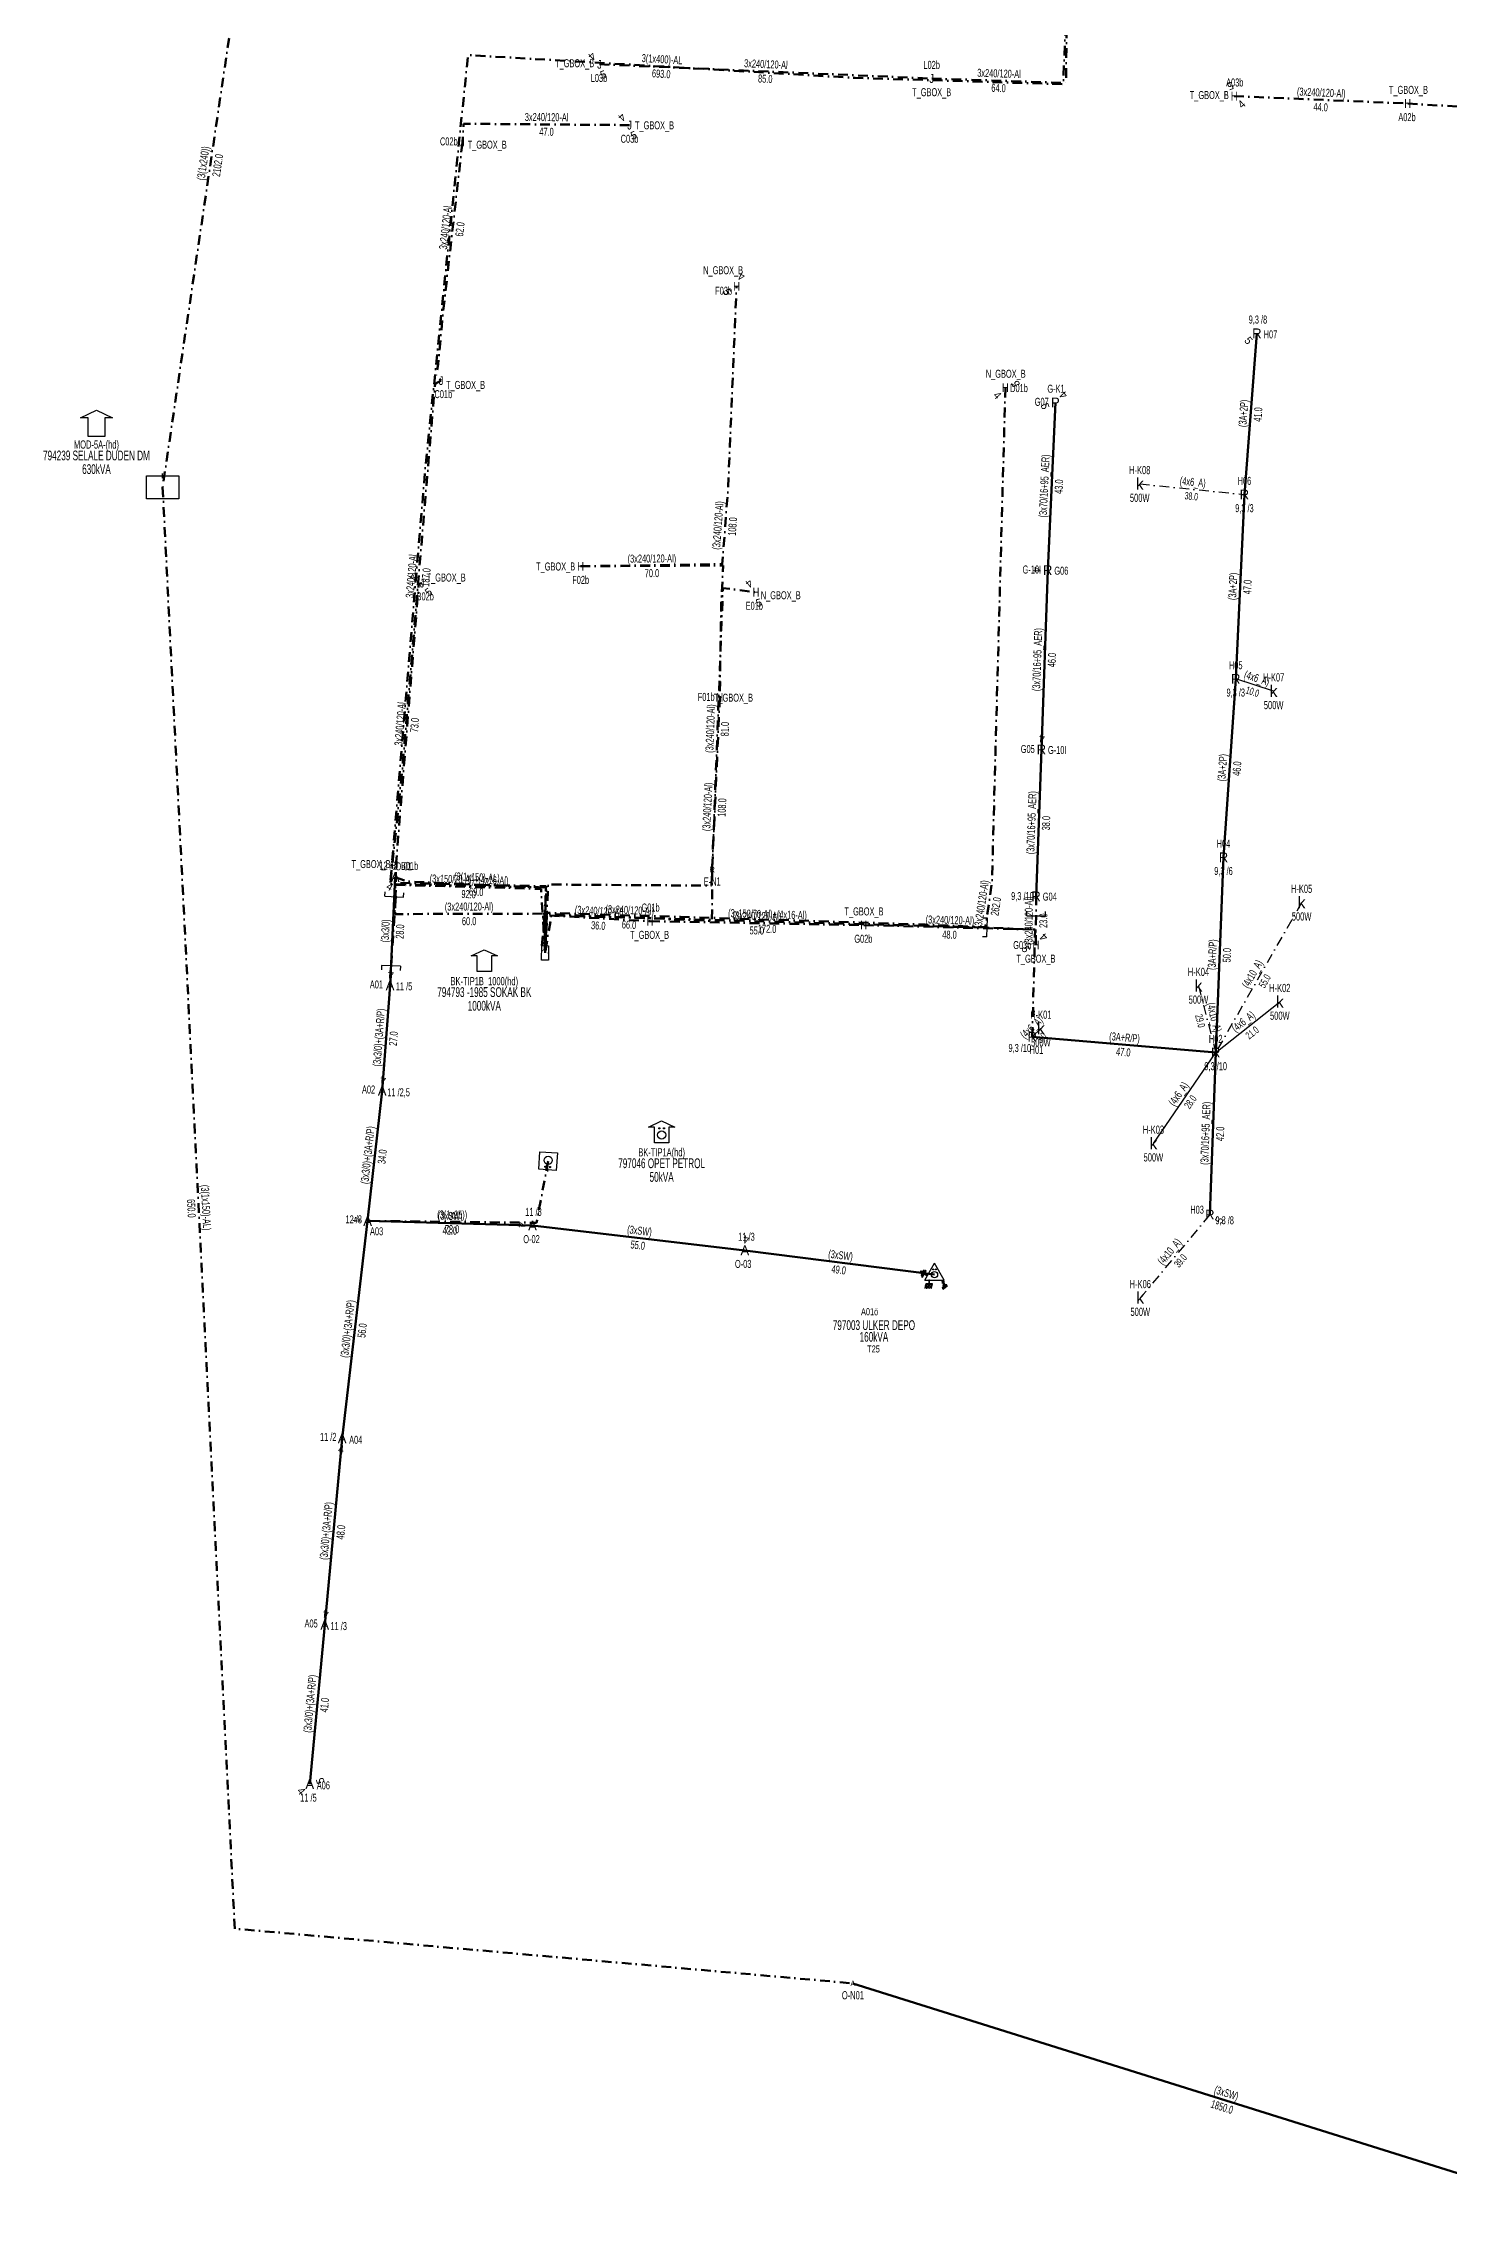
# Model space of a CAD drawing. Header units: millimetres. Extents: x 563565 to 566167, y 4094172 to 4096697.
# Drawn here: x 563569 to 563929, y 4094188 to 4094744 of the extents above; entities that cross this region are included whole.
import ezdxf
from ezdxf.enums import TextEntityAlignment as Align

# ---------------------------------------------------------------- set-up
doc = ezdxf.new("R2010")
doc.units = ezdxf.units.MM
doc.linetypes.add('DASHDOT', pattern=[5, 2.5, -1.25, 0, -1.25])
for name, color, linetype, lineweight in [('DIREK_AG_MEVCUT', 120, 'Continuous', 25), ('DIREK_BOX_MEVCUT', 5, 'Continuous', 25), ('DIREK_BOX_YENI', 5, 'Continuous', 25), ('DIREK_ENH_MEVCUT', 6, 'Continuous', 25), ('DIREK_OG_MEVCUT', 16, 'Continuous', 25), ('HAT_ABONE_HAVAI_MEVCUT', 56, 'Continuous', 30), ('HAT_ABONE_YERALTI_MEVCUT', 56, 'DASHDOT', 30), ('HAT_AG_HAVAI_MEVCUT', 126, 'Continuous', 50), ('HAT_AG_YERALTI_MEVCUT', 126, 'DASHDOT', 50), ('HAT_BOX_YERALTI_MEVCUT', 192, 'DASHDOT', 50), ('HAT_BOX_YERALTI_YENI', 5, 'DASHDOT', 50), ('HAT_OG_HAVAI_MEVCUT', 48, 'Continuous', 70), ('HAT_OG_YERALTI_MEVCUT', 48, 'DASHDOT', 70), ('HAT_OG_YERALTI_YENI', 1, 'DASHDOT', 70), ('KOFRE_ABONE_MEVCUT', 6, 'Continuous', 25), ('NODE_AG_MEVCUT', 5, 'Continuous', 25), ('NODE_OG_MEVCUT', 5, 'Continuous', 25), ('TRAFO_MEVCUT', 5, 'Continuous', 30), ('TRAFO_TADILAT_BYSK', 5, 'Continuous', 30)]:
    doc.layers.add(name, color=color, linetype=linetype, lineweight=lineweight)
doc.layers.add('GER_DUS_NOD_ISIM', color=5, linetype='Continuous')
doc.layers.add('NIA_AG', color=5, linetype='Continuous')
doc.styles.add('Direk', font='B_CAD')
doc.styles.get("Standard").update_dxf_attribs({"font": 'Arial'})

# ---------------------------------------------------------------- blocks, each defined once
blk = doc.blocks.new('AG_NIA', base_point=(-64.4296, 129.8924))
at = {"layer": 'NIA_AG'}
for p, q in [((-64.429604, 132.292432), (-65.529604, 132.292432)), ((-64.429604, 127.492432), (-64.429604, 132.292432)), ((-64.429604, 127.492432), (-65.529604, 127.492432))]:
    blk.add_line(p, q, dxfattribs=at)
blk = doc.blocks.new('MEV_BINA_KARE')
at = {"layer": 'TRAFO_MEVCUT', "linetype": 'Continuous'}
for p, q in [((-2.25, -2.25), (-2.25, 2.25)), ((-2.25, 2.25), (2.25, 2.25)), ((0, 1.8), (0, 2.7)), ((2.25, 2.25), (2.25, -2.25)), ((2.25, -2.25), (-2.25, -2.25))]:
    blk.add_line(p, q, dxfattribs=at)
blk = doc.blocks.new('MEV_BETKOSK')
at = {"layer": 'TRAFO_MEVCUT', "linetype": 'Continuous'}
for p, q in [((-3.4, 2), (0, 3.6)), ((-1.8, 2), (-3.4, 2)), ((-1.8, -2), (-1.8, 2)), ((0, 3.6), (3.4, 2)), ((3.4, 2), (1.8, 2)), ((1.8, 2), (1.8, -2)), ((1.8, -2), (-1.8, -2))]:
    blk.add_line(p, q, dxfattribs=at)
blk = doc.blocks.new('MEV_OZELBINA_KARE')
at = {"layer": 'TRAFO_MEVCUT', "linetype": 'Continuous'}
for p, q in [((-2.25, 2.25), (2.25, 2.25)), ((-2.25, -2.25), (-2.25, 2.25)), ((0, 1.8), (0, 2.7)), ((2.25, 2.25), (2.25, -2.25)), ((2.25, -2.25), (-2.25, -2.25))]:
    blk.add_line(p, q, dxfattribs=at)
for centre, radius in [((0, -0.215091), 1.049264), ((-0.592312, 1.488957), 0.15614), ((0.592312, 1.488957), 0.15614)]:
    blk.add_circle(centre, radius, dxfattribs=at)
blk = doc.blocks.new('MEV_BETKOSK_OZEL')
at = {"layer": 'TRAFO_MEVCUT', "linetype": 'Continuous'}
for p, q in [((-3.4, 2), (0, 3.6)), ((-1.8, 2), (-3.4, 2)), ((-1.8, -2), (-1.8, 2)), ((0, 3.6), (3.4, 2)), ((3.4, 2), (1.8, 2)), ((1.8, 2), (1.8, -2)), ((1.8, -2), (-1.8, -2))]:
    blk.add_line(p, q, dxfattribs=at)
for centre, radius in [((0, 0), 1.049264), ((-0.592312, 1.704048), 0.15614), ((0.592312, 1.704048), 0.15614)]:
    blk.add_circle(centre, radius, dxfattribs=at)
blk = doc.blocks.new('MEV_DIREK_OZEL')
h = blk.add_hatch(color=32)
h.paths.add_polyline_path([(-2.12, 1), (-2.34, 1.12), (-3.29, -0.52), (-3.08, -0.65), (-2.65, 0.09), (-1.88, -0.36), (-1.78, -0.19), (-2.55, 0.26)])
h.paths.add_polyline_path([(-3.44, -0.15), (-3.31, -0.22), (-2.59, 1.01), (-2.72, 1.09)])
h.paths.add_polyline_path([(-3.52, 0.32), (-3.39, 0.24), (-3.03, 0.85), (-3.16, 0.92)])
h.paths.add_polyline_path([(-3.56, 0.84), (-3.64, 0.71), (-3.51, 0.63), (-3.43, 0.76)])
h.paths.add_polyline_path([(-1.49, -2.34), (-2.24, -2.34), (-2.5, -3.47), (-2.4, -3.47), (-2.19, -2.54), (-1.89, -2.54), (-2.1, -3.47), (-2, -3.47), (-1.79, -2.54), (-1.49, -2.54), (-1.7, -3.48), (-1.6, -3.48), (-1.39, -2.54), (-1.09, -2.54), (-1.3, -3.48), (-1.2, -3.48), (-0.99, -2.54), (-0.69, -2.55), (-0.9, -3.48), (-0.8, -3.48), (-0.54, -2.35), (-1.29, -2.34), (-1.29, -1.44), (-1.49, -1.44)])
at = {"layer": 'TRAFO_MEVCUT'}
for points in [[(2.4, -1.57), (2.17, -1.92), (2.12, -1.44), (1.99, -1.44), (2.06, -2.32), (2.29, -1.96), (2.35, -2.67), (2.14, -2.67), (2.44, -2.87), (2.45, -2.86), (2.69, -2.49), (2.49, -2.63)], [(2.4, -1.57), (2.17, -1.92), (2.12, -1.44), (1.99, -1.44), (2.06, -2.32), (2.29, -1.96), (2.35, -2.67), (2.14, -2.67), (2.44, -2.87), (2.02, -3.19), (2.24, -3.79), (2.3, -3.74), (2.13, -3.26), (2.3, -3.13), (2.48, -3.6), (2.54, -3.56), (2.36, -3.08), (2.54, -2.94), (2.72, -3.42), (2.78, -3.38), (2.6, -2.9), (2.78, -2.76), (2.95, -3.24), (3.01, -3.2), (2.84, -2.72), (3.01, -2.58), (3.19, -3.06), (3.25, -3.01), (3.03, -2.42), (2.45, -2.86), (2.69, -2.49), (2.49, -2.63)], [(3.01, -2.58), (3.19, -3.06), (3.25, -3.01), (3.03, -2.42), (2.45, -2.86), (2.69, -2.49), (2.49, -2.63), (2.4, -1.57), (2.17, -1.92), (2.12, -1.44), (1.99, -1.44), (2.06, -2.32), (2.29, -1.96), (2.35, -2.67), (2.14, -2.67), (2.44, -2.87), (2.02, -3.19), (2.24, -3.79), (2.3, -3.74), (2.13, -3.26), (2.3, -3.13), (2.48, -3.6), (2.54, -3.56), (2.36, -3.08), (2.54, -2.94), (2.72, -3.42), (2.78, -3.38), (2.6, -2.9), (2.78, -2.76), (2.95, -3.24), (3.01, -3.2), (2.84, -2.72)]]:
    blk.add_hatch(color=32, dxfattribs=at).paths.add_polyline_path(points)
at = {"layer": 'TRAFO_MEVCUT', "linetype": 'Continuous'}
for p, q in [((-2.5, -1.44), (0, 2.89)), ((2.5, -1.44), (0, 2.89)), ((-2.5, -1.44), (2.5, -1.44))]:
    blk.add_line(p, q, dxfattribs=at)
at = {"layer": 'TRAFO_MEVCUT', "color": 32, "flags": 128}
blk.add_lwpolyline([(1.99, -1.44), (2.12, -1.44), (2.17, -1.92), (2.4, -1.57), (2.49, -2.63), (2.69, -2.49), (2.45, -2.86), (3.03, -2.42), (3.25, -3.01), (3.19, -3.06), (3.01, -2.58), (2.84, -2.72), (3.01, -3.2), (2.95, -3.24), (2.78, -2.76), (2.6, -2.9), (2.78, -3.38), (2.72, -3.42), (2.54, -2.94), (2.36, -3.08), (2.54, -3.56), (2.48, -3.6), (2.3, -3.13), (2.13, -3.26), (2.3, -3.74), (2.24, -3.79), (2.02, -3.19), (2.44, -2.87), (2.14, -2.67), (2.35, -2.67), (2.29, -1.96), (2.06, -2.32), (1.99, -1.44)], dxfattribs=at)
at = {"layer": 'TRAFO_MEVCUT', "linetype": 'Continuous'}
for centre, radius in [((0, 0), 0.804), ((-0.34, 1.34), 0.12), ((0.34, 1.34), 0.12)]:
    blk.add_circle(centre, radius, dxfattribs=at)
at = {"layer": 'TRAFO_TADILAT_BYSK', "color": 32, "flags": 128}
for points in [[(-3.51, 0.63), (-3.43, 0.76), (-3.56, 0.84), (-3.64, 0.71), (-3.51, 0.63)], [(-3.39, 0.24), (-3.03, 0.85), (-3.16, 0.92), (-3.52, 0.32), (-3.39, 0.24)], [(-3.31, -0.22), (-2.59, 1.01), (-2.72, 1.09), (-3.44, -0.15), (-3.31, -0.22)], [(-1.78, -0.19), (-2.55, 0.26), (-2.12, 1), (-2.34, 1.12), (-3.29, -0.52), (-3.08, -0.65), (-2.65, 0.09), (-1.88, -0.36), (-1.78, -0.19)], [(-1.29, -1.44), (-1.49, -1.44), (-1.49, -2.34), (-2.24, -2.34), (-2.5, -3.47), (-2.4, -3.47), (-2.19, -2.54), (-1.89, -2.54), (-2.1, -3.47), (-2, -3.47), (-1.79, -2.54), (-1.49, -2.54), (-1.7, -3.48), (-1.6, -3.48), (-1.39, -2.54), (-1.09, -2.54), (-1.3, -3.48), (-1.2, -3.48), (-0.99, -2.54), (-0.69, -2.55), (-0.9, -3.48), (-0.8, -3.48), (-0.54, -2.35), (-1.29, -2.34), (-1.29, -1.44)]]:
    blk.add_lwpolyline(points, dxfattribs=at)
blk = doc.blocks.new('MEV_MOD')
at = {"layer": 'TRAFO_MEVCUT', "linetype": 'Continuous'}
for p, q in [((-3.4, 2), (0, 3.6)), ((-1.8, 2), (-3.4, 2)), ((-1.8, -2), (-1.8, 2)), ((0, 3.6), (3.4, 2)), ((3.4, 2), (1.8, 2)), ((1.8, 2), (1.8, -2)), ((1.8, -2), (-1.8, -2))]:
    blk.add_line(p, q, dxfattribs=at)

msp = doc.modelspace()

# ---------------------------------------------------------------- linework, layer by layer
at = {"layer": 'HAT_ABONE_HAVAI_MEVCUT'}
for p, q in [((563883.85, 4094578.55), (563874.14, 4094581.71)), ((563869, 4094486), (563885.43, 4094498.98)), ((563824.22, 4094492.14), (563822, 4094490)), ((563853.05, 4094462.69), (563869, 4094486))]:
    msp.add_line(p, q, dxfattribs=at)
at = {"layer": 'HAT_ABONE_YERALTI_MEVCUT', "flags": 128}
for points in [[(563849.55, 4094631.65), (563876.36, 4094628.94)], [(563891.01, 4094524.4), (563869, 4094486)], [(563864.59, 4094503.1), (563869, 4094486)], [(563867.51, 4094444.48), (563849.69, 4094423.13)]]:
    msp.add_lwpolyline(points, dxfattribs=at)
at = {"layer": 'HAT_AG_HAVAI_MEVCUT'}
for p, q in [((563879.55, 4094670.22), (563876.36, 4094628.94)), ((563827.938048, 4094652.520094), (563825.966179, 4094609.561176)), ((563876.36, 4094628.94), (563874.14, 4094581.71)), ((563825.966179, 4094609.561176), (563824.359658, 4094563.629624)), ((563874.14, 4094581.71), (563871, 4094536)), ((563823, 4094526), (563824.359658, 4094563.629624)), ((563869, 4094486), (563871, 4094536)), ((563822, 4094490), (563869, 4094486)), ((563867.51, 4094444.48), (563869, 4094486))]:
    msp.add_line(p, q, dxfattribs=at)
at = {"layer": 'HAT_AG_YERALTI_MEVCUT', "flags": 128}
for points in [[(563657.51, 4094503.21), (563659.175556, 4094528.949838), (563696.205785, 4094527.918834), (563697.227, 4094511.525)], [(563822, 4094490), (563822.752203, 4094517.482467), (563809.453594, 4094518.021876), (563698.835437, 4094521.112378), (563697.227, 4094511.525)]]:
    msp.add_lwpolyline(points, dxfattribs=at)
at = {"layer": 'HAT_BOX_YERALTI_MEVCUT', "flags": 128}
for points in [[(563873.738487, 4094730.989773), (563918.191099, 4094729.098172)], [(563918.191099, 4094729.098172), (563978.702697, 4094725.31571)], [(563706.31, 4094610.566), (563742.619606, 4094611.081736), (563744.09466, 4094630.691275), (563746.272, 4094682.26)], [(563815.124, 4094656.294), (563811.679259, 4094529.266559), (563809.995732, 4094518.117429), (563794.563701, 4094518.779232), (563731.922201, 4094520.737534), (563697.018555, 4094521.781877), (563697.227, 4094511.525)], [(563706.31, 4094610.566), (563742.872186, 4094610.768388), (563742.324271, 4094601.296301), (563741.977, 4094576.993)], [(563740.032, 4094532.872), (563742.772518, 4094604.956728), (563751.234, 4094603.914)], [(563741.977, 4094576.993), (563739.817731, 4094528.755986), (563697.991514, 4094529.031355), (563697.227, 4094511.525)], [(563697.227, 4094511.525), (563696.671886, 4094521.570769), (563658.849487, 4094521.464227), (563659.014, 4094533.971)], [(563740.032, 4094532.872), (563739.972909, 4094519.691915), (563697.655676, 4094521.525269), (563697.227, 4094511.525)], [(563822.950374, 4094513.544192), (563823, 4094526)], [(563697.227, 4094511.525), (563697.800529, 4094521.137339), (563724.113062, 4094519.63611)], [(563724.113062, 4094519.63611), (563778.834, 4094518.642)], [(563778.834, 4094518.642), (563822.920292, 4094517.484925), (563822.950374, 4094513.544192)]]:
    msp.add_lwpolyline(points, dxfattribs=at)
at = {"layer": 'HAT_BOX_YERALTI_YENI', "flags": 128}
for points in [[(563796.250452, 4094735.495013), (563830.64363, 4094734.376876), (563831.09377, 4094763.996077)], [(563711.166233, 4094739.138681), (563796.250452, 4094735.495013)], [(563718.876686, 4094723.56529), (563676.331528, 4094723.908961), (563676.053, 4094719.093)], [(563676.053, 4094719.093), (563671.043749, 4094675.080445), (563669.828999, 4094662.325568), (563669.308392, 4094659.548996), (563670.607165, 4094658.112282)], [(563670.607165, 4094658.112282), (563669.048518, 4094657.288324), (563660.636956, 4094558.459091), (563657.633452, 4094529.491971), (563697.462427, 4094528.572489), (563697.128704, 4094515.824286), (563697.227, 4094511.525)], [(563659.014, 4094533.971), (563664.864931, 4094606.056963), (563665.734455, 4094606.257009)]]:
    msp.add_lwpolyline(points, dxfattribs=at)
at = {"layer": 'HAT_OG_HAVAI_MEVCUT'}
for p, q in [((563657.51, 4094503.21), (563658.84, 4094530.93)), ((563655.49, 4094476.2), (563657.51, 4094503.21)), ((563651.77, 4094442.85), (563655.49, 4094476.2)), ((563645.24, 4094387.16), (563651.77, 4094442.85)), ((563651.77, 4094442.85), (563694, 4094441.69)), ((563694, 4094441.69), (563748.39, 4094435.32)), ((563748.39, 4094435.32), (563796.971, 4094429.114)), ((563640.78, 4094339.41), (563645.24, 4094387.16)), ((563636.94, 4094298.61), (563640.78, 4094339.41)), ((563776.078698, 4094247.556047), (563966.314662, 4094187.819698))]:
    msp.add_line(p, q, dxfattribs=at)
at = {"layer": 'HAT_OG_YERALTI_MEVCUT', "flags": 128}
for points in [[(563623.721865, 4094796.256972), (563599.253264, 4094630.785587)], [(563599.253264, 4094630.785587), (563617.744051, 4094261.545764), (563776.078698, 4094247.556047)], [(563658.84, 4094530.93), (563661.997233, 4094529.784683), (563697.346415, 4094528.280462), (563697.227, 4094511.525)], [(563697.996, 4094458.182), (563695.036921, 4094442.393453), (563651.77, 4094442.85)]]:
    msp.add_lwpolyline(points, dxfattribs=at)
at = {"layer": 'HAT_OG_YERALTI_YENI', "flags": 128}
msp.add_lwpolyline([(563913.57, 4094923.952), (563913.834068, 4094918.459354), (563907.037768, 4094918.326093), (563905.903126, 4094882.499498), (563835.571487, 4094885.37626), (563829.968375, 4094734.04235), (563776.683522, 4094735.652607), (563677.48901, 4094741.50747), (563666.454798, 4094634.762398), (563657.565784, 4094529.142678), (563697.675811, 4094528.264357), (563696.358328, 4094512.600952), (563697.227, 4094511.525)], dxfattribs=at)

# ---------------------------------------------------------------- block references
at = {"layer": 'NIA_AG'}
for p, rotation in [((563658.600377, 4094525.935745), 267.253067), ((563822.988422, 4094521.000013), 269.867329), ((563810.490651, 4094517.988852), 357.888615), ((563657.749623, 4094508.204255), 87.253067)]:
    msp.add_blockref('AG_NIA', p, dxfattribs=dict(at, rotation=rotation))
at = {"layer": 'TRAFO_MEVCUT'}
for name, p, xscale, yscale in [('MEV_MOD', (563582.306381, 4094646.192128), 1.199999999999999, 1.199999999999999), ('MEV_BINA_KARE', (563599.253264, 4094630.785587), 1.85, 1.3)]:
    msp.add_blockref(name, p, dxfattribs=dict(at, xscale=xscale, yscale=yscale))
for name, p in [('MEV_BETKOSK', (563681.657437, 4094508.724011)), ('MEV_BETKOSK_OZEL', (563727.082055, 4094464.883176)), ('MEV_DIREK_OZEL', (563796.971, 4094429.114))]:
    msp.add_blockref(name, p, dxfattribs=at)
at = {"layer": 'TRAFO_MEVCUT', "xscale": 0.8220659999999999, "yscale": 0.384871, "zscale": 0.8220659999999999, "rotation": 269.202473}
msp.add_blockref('MEV_BINA_KARE', (563697.227, 4094511.525), dxfattribs=at)
at = {"layer": 'TRAFO_MEVCUT', "rotation": 175.873978}
msp.add_blockref('MEV_OZELBINA_KARE', (563697.996, 4094458.182), dxfattribs=at)

# ---------------------------------------------------------------- texts
at = {"layer": 'DIREK_AG_MEVCUT', "linetype": 'ByBlock', "width": 0.53}
for s, p in [('9,3 /8', (563879.82323, 4094673.755722)), ('H07', (563883.039596, 4094669.950334)), ('H06', (563876.36, 4094632.44)), ('9,3 /3', (563876.36, 4094625.44)), ('H05', (563874.14, 4094585.21)), ('9,3 /3', (563874.14, 4094578.21)), ('H04', (563871, 4094539.5)), ('9,3 /6', (563871, 4094532.5)), ('9,3 /10', (563818.823278, 4094487.161295)), ('H02', (563869, 4094489.5)), ('H01', (563823.108229, 4094486.680086)), ('9,3 /10', (563869, 4094482.5)), ('H03', (563864.241437, 4094445.731598)), ('9,3 /8', (563871.302235, 4094443.027878))]:
    msp.add_text(s, height=2.05, dxfattribs=at).set_placement(p, align=Align.MIDDLE_CENTER)
at = {"layer": 'DIREK_AG_MEVCUT', "color": 32, "style": 'Direk'}
for s, rotation, p in [('5', 310.58113, (563877.42344, 4094668.398532)), ('4', 492.371896, (563830.006649, 4094654.407126)), ('5', 289.871897, (563825.304774, 4094651.568322)), ('4', 267.528127, (563823.168784, 4094609.681937)), ('4', 537.980276, (563824.45834, 4094566.427884)), ('5', 419.598376, (563869.924998, 4094443.063037))]:
    msp.add_text(s, height=2, rotation=rotation, dxfattribs=at).set_placement(p, align=Align.MIDDLE_CENTER)
at = {"layer": 'DIREK_AG_MEVCUT', "linetype": 'ByBlock', "style": 'Direk'}
for p in [(563879.55, 4094670.22), (563876.36, 4094628.94), (563874.14, 4094581.71), (563871, 4094536), (563822, 4094490), (563869, 4094486), (563867.51, 4094444.48)]:
    msp.add_text('R', height=2.5, dxfattribs=at).set_placement(p, align=Align.MIDDLE_CENTER)
at = {"layer": 'DIREK_AG_MEVCUT', "width": 0.53}
for s, p in [('G-K1', (563828.099546, 4094656.038463)), ('G07', (563824.441729, 4094652.680579)), ('G-10I', (563821.914003, 4094609.725036)), ('G06', (563829.463321, 4094609.41976)), ('G05', (563820.861868, 4094563.753986)), ('G-10I', (563828.412688, 4094563.48552)), ('9,3 /10', (563819.500704, 4094526.070172)), ('G04', (563826.499354, 4094525.932747))]:
    msp.add_text(s, height=2.05, dxfattribs=at).set_placement(p, align=Align.MIDDLE_CENTER)
at = {"layer": 'DIREK_AG_MEVCUT', "style": 'Direk'}
for s, p in [('P', (563827.938048, 4094652.520094)), ('R', (563825.966179, 4094609.561176)), ('R', (563824.359658, 4094563.629624)), ('R', (563823, 4094526))]:
    msp.add_text(s, height=2.5, dxfattribs=at).set_placement(p, align=Align.MIDDLE_CENTER)
at = {"layer": 'DIREK_BOX_MEVCUT', "color": 32, "style": 'Direk'}
for s, rotation, p in [('5', 200.063354, (563872.777922, 4094733.619852)), ('4', 402.563353, (563875.632421, 4094728.927489)), ('4', 513.694982, (563747.512819, 4094684.770053)), ('5', 300.638636, (563743.862884, 4094680.833059)), ('5', 110.946631, (563817.738959, 4094657.294995)), ('4', 313.44663, (563813.091157, 4094654.3685)), ('4', 577.974729, (563749.511121, 4094606.12119)), ('5', 375.474729, (563751.981077, 4094601.215505)), ('4', 494.938136, (563824.932409, 4094515.521952)), ('5', 292.521341, (563820.36391, 4094512.471715))]:
    msp.add_text(s, height=2, rotation=rotation, dxfattribs=at).set_placement(p, align=Align.MIDDLE_CENTER)
at = {"layer": 'DIREK_BOX_MEVCUT', "width": 0.53}
for s, p in [('A03b', (563873.887289, 4094734.486608)), ('T_GBOX_B', (563918.374685, 4094732.593354)), ('T_GBOX_B', (563867.363809, 4094731.261036)), ('A02b', (563918.007513, 4094725.602991)), ('N_GBOX_B', (563742.831362, 4094686.388458)), ('F03b', (563742.956666, 4094681.138145)), ('N_GBOX_B', (563815.22103, 4094659.872043)), ('D01b', (563818.622714, 4094656.199122)), ('T_GBOX_B', (563699.927397, 4094610.503007)), ('F02b', (563706.336958, 4094607.066104)), ('E01b', (563750.805925, 4094600.440277)), ('N_GBOX_B', (563757.591415, 4094603.130561)), ('F01b', (563738.478524, 4094577.096273)), ('T_GBOX_B', (563745.475476, 4094576.889727)), ('G01b', (563724.244556, 4094523.133639)), ('T_GBOX_B', (563778.911702, 4094522.141137)), ('T_GBOX_B', (563723.981569, 4094516.138581)), ('G02b', (563778.756298, 4094515.142863)), ('G03b', (563819.450413, 4094513.527641)), ('T_GBOX_B', (563822.95677, 4094510.038937))]:
    msp.add_text(s, height=2.05, dxfattribs=at).set_placement(p, align=Align.MIDDLE_CENTER)
at = {"layer": 'DIREK_BOX_MEVCUT', "style": 'Direk', "width": 0.8}
for p in [(563873.738487, 4094730.989773), (563918.191099, 4094729.098172), (563746.272, 4094682.26), (563815.124, 4094656.294), (563706.31, 4094610.566), (563751.234, 4094603.914), (563741.977, 4094576.993), (563724.113062, 4094519.63611), (563778.834, 4094518.642), (563822.950374, 4094513.544192)]:
    msp.add_text('H', height=2.25, dxfattribs=at).set_placement(p, align=Align.MIDDLE_CENTER)
at = {"layer": 'DIREK_BOX_YENI', "width": 0.53}
for s, p in [('T_GBOX_B', (563704.792253, 4094739.411642)), ('L02b', (563796.250452, 4094738.995013)), ('L03b', (563711.016485, 4094735.641886)), ('T_GBOX_B', (563796.250452, 4094731.995013)), ('T_GBOX_B', (563725.258846, 4094723.513736)), ('C02b', (563672.5658, 4094719.392054)), ('T_GBOX_B', (563682.401618, 4094718.548558)), ('C03b', (563718.848415, 4094720.065404)), ('C01b', (563671.150174, 4094654.654661)), ('T_GBOX_B', (563676.8492, 4094657.010284)), ('T_GBOX_B', (563671.882914, 4094607.671547)), ('B02b', (563666.519178, 4094602.846114)), ('T_GBOX_B', (563652.641797, 4094534.271167)), ('B01b', (563662.510123, 4094533.806313))]:
    msp.add_text(s, height=2.05, dxfattribs=at).set_placement(p, align=Align.MIDDLE_CENTER)
at = {"layer": 'DIREK_BOX_YENI', "color": 32, "style": 'Direk'}
for s, rotation, p in [('4', 582.54785, (563709.272857, 4094741.201477)), ('5', 380.047851, (563712.126087, 4094736.508343)), ('4', 584.537187, (563716.912845, 4094725.561117)), ('5', 382.037188, (563719.92727, 4094720.969856)), ('4', 237.956236, (563663.361054, 4094607.742597)), ('5', 35.456236, (563667.358681, 4094603.976245))]:
    msp.add_text(s, height=2, rotation=rotation, dxfattribs=at).set_placement(p, align=Align.MIDDLE_CENTER)
at = {"layer": 'DIREK_BOX_YENI', "style": 'Direk', "width": 0.8}
for p in [(563711.166233, 4094739.138681), (563796.250452, 4094735.495013), (563718.876686, 4094723.56529), (563676.053, 4094719.093), (563670.607165, 4094658.112282), (563665.734455, 4094606.257009), (563659.014, 4094533.971)]:
    msp.add_text('J', height=2.25, dxfattribs=at).set_placement(p, align=Align.MIDDLE_CENTER)
at = {"layer": 'DIREK_ENH_MEVCUT', "width": 0.53}
for s, p in [('11 /8', (563694.252341, 4094445.187511)), ('O-02', (563693.748134, 4094438.199074)), ('11 /3', (563748.81666, 4094438.804995)), ('O-03', (563747.964678, 4094431.845939))]:
    msp.add_text(s, height=2.05, dxfattribs=at).set_placement(p, align=Align.MIDDLE_CENTER)
at = {"layer": 'DIREK_ENH_MEVCUT', "color": 32, "style": 'Direk'}
for rotation, p in [(267.149949, (563691.203463, 4094441.829222)), (532.870146, (563748.737532, 4094438.098349))]:
    msp.add_text('4', height=2, rotation=rotation, dxfattribs=at).set_placement(p, align=Align.MIDDLE_CENTER)
at = {"layer": 'DIREK_ENH_MEVCUT', "style": 'Direk'}
for p in [(563694, 4094441.69), (563748.39, 4094435.32)]:
    msp.add_text('A', height=2.5, dxfattribs=at).set_placement(p, align=Align.MIDDLE_CENTER)
at = {"layer": 'DIREK_OG_MEVCUT', "width": 0.53}
for s, p in [('12 /8', (563656.872041, 4094533.885614)), ('O-01', (563661.001586, 4094533.682735)), ('A01', (563654.016573, 4094503.4244)), ('11 /5', (563661.095772, 4094502.959909)), ('A02', (563652.005082, 4094476.524566)), ('11 /2,5', (563659.696331, 4094475.808246)), ('12 /8', (563648.202121, 4094443.258163)), ('A03', (563654.06018, 4094440.20329)), ('11 /2', (563641.675052, 4094387.535442)), ('A04', (563648.72075, 4094386.793425)), ('A05', (563637.295284, 4094339.736728)), ('11 /3', (563644.354569, 4094339.074847)), ('A06', (563640.424601, 4094298.282038)), ('11 /5', (563636.611206, 4094295.116564))]:
    msp.add_text(s, height=2.05, dxfattribs=at).set_placement(p, align=Align.MIDDLE_CENTER)
at = {"layer": 'DIREK_OG_MEVCUT', "color": 32, "style": 'Direk'}
for s, rotation, p in [('4', 330.455117, (563657.459305, 4094528.494085)), ('4', 536.154024, (563657.697809, 4094506.003694)), ('4', 535.201057, (563655.724246, 4094478.990184)), ('4', 263.554536, (563648.987698, 4094443.164321)), ('4', 354.325971, (563644.963168, 4094384.373719)), ('4', 534.653732, (563641.040889, 4094342.197819)), ('5', 107.123296, (563639.615885, 4094299.434401)), ('4', 309.623296, (563634.783289, 4094296.824336))]:
    msp.add_text(s, height=2, rotation=rotation, dxfattribs=at).set_placement(p, align=Align.MIDDLE_CENTER)
at = {"layer": 'DIREK_OG_MEVCUT', "style": 'Direk'}
for p in [(563658.84, 4094530.93), (563657.51, 4094503.21), (563655.49, 4094476.2), (563651.77, 4094442.85), (563645.24, 4094387.16), (563640.78, 4094339.41), (563636.94, 4094298.61)]:
    msp.add_text('A', height=2.5, dxfattribs=at).set_placement(p, align=Align.MIDDLE_CENTER)
at = {"layer": 'GER_DUS_NOD_ISIM', "width": 0.6}
msp.add_text('E-N1', height=2.1, dxfattribs=at).set_placement((563740.032, 4094530.872), align=Align.TOP_CENTER)
at = {"layer": 'HAT_ABONE_HAVAI_MEVCUT', "lineweight": 30, "width": 0.53}
for rotation, p in [(341.973159, (563879.258043, 4094580.938275, 281937.07)), (403.948819, (563822.520087, 4094491.681966, 281911)), (38.30938, (563876.688079, 4094493.156974, 281942.715)), (55.617893, (563860.323504, 4094474.825003, 281934.5))]:
    msp.add_text('(4x6_A)', height=2.05, rotation=rotation, dxfattribs=at).set_placement(p, align=Align.CENTER)
for s, rotation, p in [('10.0', 341.973159, (563878.731957, 4094579.321725, 281937.07)), ('3.0', 403.948819, (563823.699913, 4094490.458034, 281911)), ('21.0', 38.30938, (563877.741921, 4094491.823026, 281942.715)), ('28.0', 55.617893, (563861.726496, 4094473.864997, 281934.5))]:
    msp.add_text(s, height=1.9, rotation=rotation, dxfattribs=at).set_placement(p, align=Align.TOP_CENTER)
at = {"layer": 'HAT_ABONE_YERALTI_MEVCUT', "lineweight": 30, "width": 0.53}
for s, rotation, p in [('(4x6_A)', 354.228051, (563863.040484, 4094631.140691)), ('(4x10_A)', 420.179654, (563879.267549, 4094505.62269)), ('(4x10_A)', 284.461173, (563867.61807, 4094494.762265)), ('(4x10_A)', 410.149584, (563857.947438, 4094434.349668))]:
    msp.add_text(s, height=2.05, rotation=rotation, dxfattribs=at).set_placement(p, align=Align.CENTER)
for s, rotation, p in [('38.0', 354.228051, (563862.869516, 4094629.449309)), ('55.0', 420.179654, (563880.742451, 4094504.77731)), ('29.0', 284.461173, (563865.97193, 4094494.337735)), ('39.0', 410.149584, (563859.252562, 4094433.260332))]:
    msp.add_text(s, height=1.9, rotation=rotation, dxfattribs=at).set_placement(p, align=Align.TOP_CENTER)
at = {"layer": 'HAT_AG_HAVAI_MEVCUT', "lineweight": 30, "width": 0.53}
for s, rotation, p in [('(3A+2P)', 445.581129, (563877.107527, 4094649.64549, 281938.18)), ('(3x70/16+95_AER)', 447.371895, (563826.103007, 4094631.07961)), ('(3A+2P)', 447.308849, (563874.400937, 4094605.364909, 281937.07)), ('(3x70/16+95_AER)', 447.996816, (563824.313438, 4094586.625112)), ('(3A+2P)', 446.070301, (563871.721998, 4094558.913253, 281935.5)), ('(3x70/16+95_AER)', 447.930652, (563822.830383, 4094544.845505)), ('(3A+R/P)', 87.70939, (563869.150679, 4094511.033973, 281935.5)), ('(3A+R/P)', 355.135486, (563845.57208, 4094488.846938, 281934.5)), ('(3x70/16+95_AER)', 87.944747, (563867.405547, 4094465.270484, 281934.5))]:
    msp.add_text(s, height=2.05, rotation=rotation, dxfattribs=at).set_placement(p, align=Align.CENTER)
for s, rotation, p in [('41.0', 445.581129, (563878.802473, 4094649.51451, 281938.18)), ('43.0', 447.371895, (563827.801219, 4094631.00166)), ('47.0', 447.308849, (563876.099063, 4094605.285091, 281937.07)), ('46.0', 447.996816, (563826.012399, 4094586.565688)), ('46.0', 446.070301, (563873.418002, 4094558.796747, 281935.5)), ('38.0', 447.930652, (563824.529275, 4094544.784119)), ('50.0', 87.70939, (563870.849321, 4094510.966027, 281935.5)), ('47.0', 355.135486, (563845.42792, 4094487.153062, 281934.5)), ('42.0', 87.944747, (563869.104453, 4094465.209516, 281934.5))]:
    msp.add_text(s, height=2.05, rotation=rotation, dxfattribs=at).set_placement(p, align=Align.TOP_CENTER)
at = {"layer": 'HAT_AG_YERALTI_MEVCUT', "lineweight": 30, "width": 0.53}
for rotation, p in [(358.40517, (563677.714327, 4094529.284007)), (358.39966, (563754.168254, 4094520.416795))]:
    msp.add_text('(3x150/70-Al)+(4x16-Al)', height=2.05, rotation=rotation, dxfattribs=at).set_placement(p, align=Align.CENTER)
for s, rotation, p in [('92.0', 358.40517, (563677.667014, 4094527.584666)), ('172.0', 358.39966, (563754.120777, 4094518.717458))]:
    msp.add_text(s, height=2.05, rotation=rotation, dxfattribs=at).set_placement(p, align=Align.TOP_CENTER)
at = {"layer": 'HAT_BOX_YERALTI_MEVCUT', "lineweight": 30, "width": 0.53}
for rotation, p in [(357.563352, (563896.000931, 4094730.893204)), (85.698242, (563742.509528, 4094620.950263)), (0.316392, (563724.586542, 4094611.517425)), (87.822894, (563740.55294, 4094568.946489)), (447.327135, (563739.813481, 4094548.883571)), (441.413165, (563809.997023, 4094523.818906)), (360.161396, (563677.758292, 4094522.367495)), (356.7346, (563711.005213, 4094521.235345)), (357.519266, (563718.851084, 4094521.457796)), (358.959534, (563751.488728, 4094519.989066)), (89.771724, (563822.125194, 4094519.775483)), (358.496203, (563800.899214, 4094518.913321))]:
    msp.add_text('(3x240/120-Al)', height=2.05, rotation=rotation, dxfattribs=at).set_placement(p, align=Align.CENTER)
for s, rotation, p in [('44.0', 357.563352, (563895.928656, 4094729.194741)), ('108.0', 85.698242, (563744.204738, 4094620.822747)), ('70.0', 0.316392, (563724.595929, 4094609.817451)), ('81.0', 87.822894, (563742.251713, 4094568.881909)), ('108.0', 447.327135, (563741.511631, 4094548.804295)), ('262.0', 441.413165, (563811.677968, 4094523.565082)), ('60.0', 360.161396, (563677.763081, 4094520.667502)), ('36.0', 356.7346, (563710.908379, 4094519.538105)), ('66.0', 357.519266, (563718.777502, 4094519.759389)), ('55.0', 358.959534, (563751.457858, 4094518.289346)), ('48.0', 358.496203, (563800.854601, 4094517.213906)), ('23.0', 89.771724, (563823.82518, 4094519.76871))]:
    msp.add_text(s, height=2.05, rotation=rotation, dxfattribs=at).set_placement(p, align=Align.TOP_CENTER)
at = {"layer": 'HAT_BOX_YERALTI_YENI', "lineweight": 30, "width": 0.53}
for rotation, p in [(357.547849, (563753.74471, 4094738.166069)), (358.137946, (563813.474661, 4094735.785496)), (359.537186, (563697.610973, 4094724.587098)), (443.506871, (563672.703827, 4094697.182844)), (445.135161, (563663.995799, 4094607.945792)), (85.359702, (563661.092251, 4094570.082747))]:
    msp.add_text('3x240/120-Al', height=2.05, rotation=rotation, dxfattribs=at).set_placement(p, align=Align.CENTER)
for s, rotation, p in [('85.0', 357.547849, (563753.671975, 4094736.467626)), ('64.0', 358.137946, (563813.419422, 4094734.086394)), ('47.0', 359.537186, (563697.597241, 4094722.887153)), ('62.0', 443.506871, (563674.392922, 4094696.990601)), ('187.0', 445.135161, (563665.689675, 4094607.801623)), ('73.0', 85.359702, (563662.786679, 4094569.945217))]:
    msp.add_text(s, height=2.05, rotation=rotation, dxfattribs=at).set_placement(p, align=Align.TOP_CENTER)
at = {"layer": 'HAT_OG_HAVAI_MEVCUT', "lineweight": 30, "width": 0.53}
for s, rotation, p in [('(3x3/0)', 87.253067, (563657.325977, 4094517.110736, 281829.42)), ('(3x3/0)+(3A+R/P)', 85.722976, (563655.652367, 4094489.768392, 281828.755)), ('(3x3/0)+(3A+R/P)', 83.635296, (563652.785239, 4094459.619228, 281827.745)), ('(3xSW)', 358.426559, (563672.90834, 4094443.11968, 281847)), ('(3xSW)', 353.320114, (563721.293874, 4094439.34923, 281874.195)), ('(3xSW)', 352.720341, (563772.788446, 4094433.060198, 281898.48574)), ('(3x3/0)+(3A+R/P)', 83.312251, (563647.660784, 4094415.10399, 281825.885)), ('(3x3/0)+(3A+R/P)', 84.663876, (563642.163684, 4094363.364049, 281822.62)), ('(3x3/0)+(3A+R/P)', 84.623295, (563638.01374, 4094319.089648, 281820.39)), ('(3xSW)', 342.567093, (563871.45133, 4094218.498831, 281983.157331))]:
    msp.add_text(s, height=2.05, rotation=rotation, dxfattribs=at).set_placement(p, align=Align.CENTER)
for s, rotation, p in [('28.0', 87.253067, (563659.024023, 4094517.029264, 281829.42)), ('27.0', 85.722976, (563657.347633, 4094489.641608, 281828.755)), ('34.0', 83.635296, (563654.474761, 4094459.430772, 281827.745)), ('42.0', 358.426559, (563672.86166, 4094441.42032, 281847)), ('55.0', 353.320114, (563721.096126, 4094437.66077, 281874.195)), ('49.0', 352.720341, (563772.573034, 4094431.373901, 281898.48574)), ('56.0', 83.312251, (563649.349216, 4094414.90601, 281825.885)), ('48.0', 84.663876, (563643.856316, 4094363.205951, 281822.62)), ('41.0', 84.623295, (563639.70626, 4094318.930352, 281820.39)), ('1850.0', 342.567093, (563870.94203, 4094216.876915, 281983.157331))]:
    msp.add_text(s, height=2.05, rotation=rotation, dxfattribs=at).set_placement(p, align=Align.TOP_CENTER)
at = {"layer": 'HAT_OG_YERALTI_MEVCUT', "lineweight": 30, "width": 0.53}
for s, rotation, p in [('(3(1x240))', 441.588508, (563610.646708, 4094713.645619)), ('(3(1x150)-AL)', 357.563352, (563679.707962, 4094529.881804)), ('(3(1x150)-AL)', 272.866862, (563609.347594, 4094446.208188)), ('(3(1x95))', 359.395445, (563673.412429, 4094443.471679))]:
    msp.add_text(s, height=2.05, rotation=rotation, dxfattribs=at).set_placement(p, align=Align.CENTER)
for s, rotation, p in [('2102.0', 441.588508, (563612.328421, 4094713.39694)), ('69.0', 357.563352, (563679.635687, 4094528.183341)), ('650.0', 272.866862, (563607.649721, 4094446.123162)), ('73.0', 359.395445, (563673.394492, 4094441.771774))]:
    msp.add_text(s, height=2.05, rotation=rotation, dxfattribs=at).set_placement(p, align=Align.TOP_CENTER)
at = {"layer": 'HAT_OG_YERALTI_YENI', "lineweight": 30, "width": 0.53}
msp.add_text('3(1x400)-AL', height=2.05, rotation=356.622089, dxfattribs=at).set_placement((563727.136349, 4094739.428561), align=Align.CENTER)
msp.add_text('693.0', height=2.05, rotation=356.622089, dxfattribs=at).set_placement((563727.036183, 4094737.731515), align=Align.TOP_CENTER)
at = {"layer": 'KOFRE_ABONE_MEVCUT', "linetype": 'ByBlock', "width": 0.6}
for s, p in [('H-K08', (563849.55, 4094634.15)), ('H-K07', (563883.85, 4094581.05)), ('H-K05', (563891.01, 4094526.9)), ('H-K04', (563864.59, 4094505.6)), ('H-K02', (563885.43, 4094501.48)), ('H-K01', (563824.22, 4094494.64)), ('H-K03', (563853.05, 4094465.19)), ('H-K06', (563849.69, 4094425.63))]:
    msp.add_text(s, height=2.1, dxfattribs=at).set_placement(p, align=Align.CENTER)
at = {"layer": 'KOFRE_ABONE_MEVCUT', "linetype": 'ByBlock', "style": 'Direk'}
for p in [(563849.55, 4094631.65), (563883.85, 4094578.55), (563891.01, 4094524.4), (563864.59, 4094503.1), (563885.43, 4094498.98), (563824.22, 4094492.14), (563853.05, 4094462.69), (563849.69, 4094423.13)]:
    msp.add_text('k', height=3, dxfattribs=at).set_placement(p, align=Align.MIDDLE_CENTER)
at = {"layer": 'KOFRE_ABONE_MEVCUT', "linetype": 'ByBlock', "width": 0.6}
for p in [(563849.55, 4094629.15), (563883.85, 4094576.05), (563891.01, 4094521.9), (563864.59, 4094500.6), (563885.43, 4094496.48), (563824.22, 4094489.64), (563853.05, 4094460.19), (563849.69, 4094420.63)]:
    msp.add_text('500W', height=2.1, dxfattribs=at).set_placement(p, align=Align.TOP_CENTER)
at = {"layer": 'NODE_AG_MEVCUT', "style": 'Direk'}
msp.add_text('R', height=1.4, dxfattribs=at).set_placement((563740.032, 4094532.872), align=Align.MIDDLE_CENTER)
at = {"layer": 'NODE_OG_MEVCUT', "width": 0.6}
msp.add_text('O-N01', height=2.1, dxfattribs=at).set_placement((563776.078698, 4094245.556047), align=Align.TOP_CENTER)
at = {"layer": 'NODE_OG_MEVCUT', "style": 'Direk'}
msp.add_text('A', height=1.4, dxfattribs=at).set_placement((563776.078698, 4094247.556047), align=Align.MIDDLE_CENTER)
at = {"layer": 'TRAFO_MEVCUT', "width": 0.6}
for s, height, p in [('794239 SELALE DUDEN DM', 2.5, (563582.306381, 4094637.692128)), ('MOD-5A-(hd)', 2.1, (563582.306381, 4094640.692128)), ('630kVA', 2.5, (563582.306381, 4094634.192128)), ('BK-TIP1B_1000(hd)', 2.1, (563681.657437, 4094503.224011)), ('794793 -1985 SOKAK BK', 2.5, (563681.657437, 4094500.224011)), ('1000kVA', 2.5, (563681.657437, 4094496.724011)), ('BK-TIP1A(hd)', 2.1, (563727.082055, 4094459.383176)), ('797046 OPET PETROL', 2.5, (563727.082055, 4094456.383176)), ('50kVA', 2.5, (563727.082055, 4094452.883176)), ('797003 ULKER DEPO', 2.5, (563781.460986, 4094414.919593)), ('A01ö', 1.8, (563780.353173, 4094418.699141)), ('160kVA', 2.5, (563781.460986, 4094411.919593))]:
    msp.add_text(s, height=height, dxfattribs=at).set_placement(p, align=Align.CENTER)
msp.add_text('T25', height=1.8, dxfattribs=at).set_placement((563781.348711, 4094410.964576), align=Align.TOP_CENTER)

doc.saveas('drawing.dxf')
